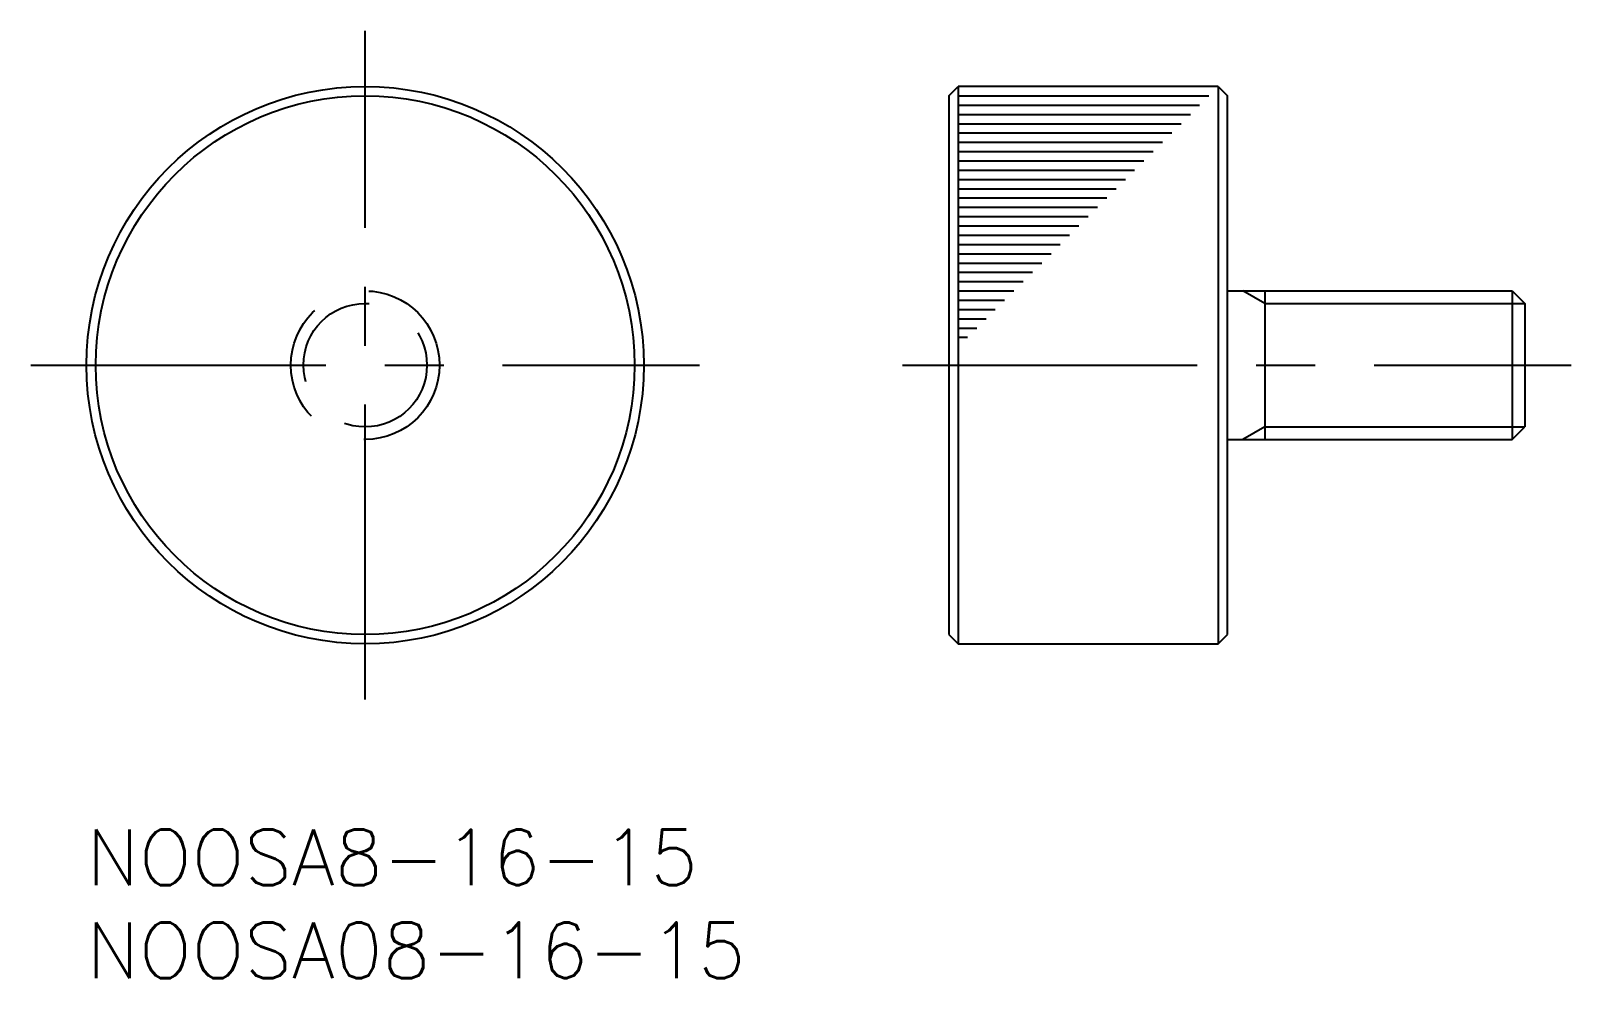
# Model space of a CAD drawing. Extents: x -3 to 79.9, y -8 to 43.
import ezdxf

# ---------------------------------------------------------------- set-up
doc = ezdxf.new("R2010")
doc.units = 0
doc.header["$LTSCALE"] = 0.5
doc.linetypes.add('CENTER', pattern=[50.8, 31.75, -6.35, 6.35, -6.35])
doc.linetypes.add('DASHED', pattern=[19.05, 12.7, -6.35])
for name, color, linetype in [('CENTER', 1, 'CENTER'), ('MSM_CONTINUOUS', 7, 'CONTINUOUS'), ('MSM_DASHED', 4, 'DASHED'), ('MSM_NARROW', 5, 'CONTINUOUS'), ('MSM_PART_NUMBER', 7, 'CONTINUOUS')]:
    doc.layers.add(name, color=color, linetype=linetype)
doc.styles.get("Standard").update_dxf_attribs({"font": 'txt.shx', "height": 3, "bigfont": 'bigfont.shx'})

# ---------------------------------------------------------------- blocks, each defined once
blk = doc.blocks.new('*U2')
at = {"layer": 'MSM_PART_NUMBER'}
blk.add_text('NOOSA8-16-15', height=3, dxfattribs=at).set_placement((0, -3))
blk = doc.blocks.new('*U3')
at = {"layer": 'MSM_PART_NUMBER'}
blk.add_text('NOOSA08-16-15', height=3, dxfattribs=at).set_placement((0, -8))

msp = doc.modelspace()

# ---------------------------------------------------------------- linework, layer by layer
at = {"layer": 'CENTER'}
for p, q in [((15, 7), (15, 43)), ((-3, 25), (33, 25)), ((43.921, 25), (79.921, 25))]:
    msp.add_line(p, q, dxfattribs=at)
at = {"layer": 'MSM_CONTINUOUS'}
for p, q in [((46.421, 39.5), (46.921, 40)), ((46.921, 40), (46.921, 10)), ((60.921, 40), (46.921, 40)), ((60.921, 40), (60.921, 10)), ((60.921, 40), (61.421, 39.5)), ((46.421, 39.5), (46.421, 10.5)), ((61.421, 10.5), (61.421, 39.5)), ((61.421, 29), (76.745, 29)), ((63.421, 29), (63.421, 21)), ((76.745, 29), (76.745, 21)), ((76.745, 29), (77.421, 28.324)), ((77.421, 28.324), (77.421, 21.677)), ((76.743, 21), (77.421, 21.678)), ((61.421, 21), (76.743, 21)), ((46.421, 10.5), (46.921, 10)), ((46.921, 10), (60.921, 10)), ((60.921, 10), (61.421, 10.5))]:
    msp.add_line(p, q, dxfattribs=at)
for radius in [15, 14.5]:
    msp.add_circle((15, 25), radius, dxfattribs=at)
at = {"layer": 'MSM_DASHED'}
for radius in [4, 3.324]:
    msp.add_circle((15, 25), radius, dxfattribs=at)
at = {"layer": 'MSM_NARROW'}
for p, q in [((46.921, 39.5), (60.421, 39.5)), ((46.921, 39), (59.921, 39)), ((46.921, 38.5), (59.421, 38.5)), ((46.921, 38), (58.921, 38)), ((46.921, 37.5), (58.421, 37.5)), ((46.921, 37), (57.921, 37)), ((46.921, 36.5), (57.421, 36.5)), ((46.921, 36), (56.921, 36)), ((46.921, 35.5), (56.421, 35.5)), ((46.921, 35), (55.921, 35)), ((46.921, 34.5), (55.421, 34.5)), ((46.921, 34), (54.921, 34)), ((46.921, 33.5), (54.421, 33.5)), ((46.921, 33), (53.921, 33)), ((46.921, 32.5), (53.421, 32.5)), ((46.921, 32), (52.921, 32)), ((46.921, 31.5), (52.421, 31.5)), ((46.921, 31), (51.921, 31)), ((46.921, 30.5), (51.421, 30.5)), ((46.921, 30), (50.921, 30)), ((46.921, 29.5), (50.421, 29.5)), ((46.921, 29), (49.921, 29)), ((46.921, 28.5), (49.421, 28.5)), ((63.421, 28.324), (62.25, 29)), ((63.421, 28.324), (77.421, 28.324)), ((46.921, 28), (48.921, 28)), ((46.921, 27.5), (48.421, 27.5)), ((46.921, 27), (47.921, 27)), ((46.921, 26.5), (47.421, 26.5)), ((63.421, 21.678), (62.247, 21)), ((63.421, 21.678), (77.421, 21.678))]:
    msp.add_line(p, q, dxfattribs=at)

# ---------------------------------------------------------------- block references
at = {"layer": 'MSM_CONTINUOUS'}
for name in ['*U2', '*U3']:
    msp.add_blockref(name, (0, 0), dxfattribs=at)

doc.saveas('drawing.dxf')
